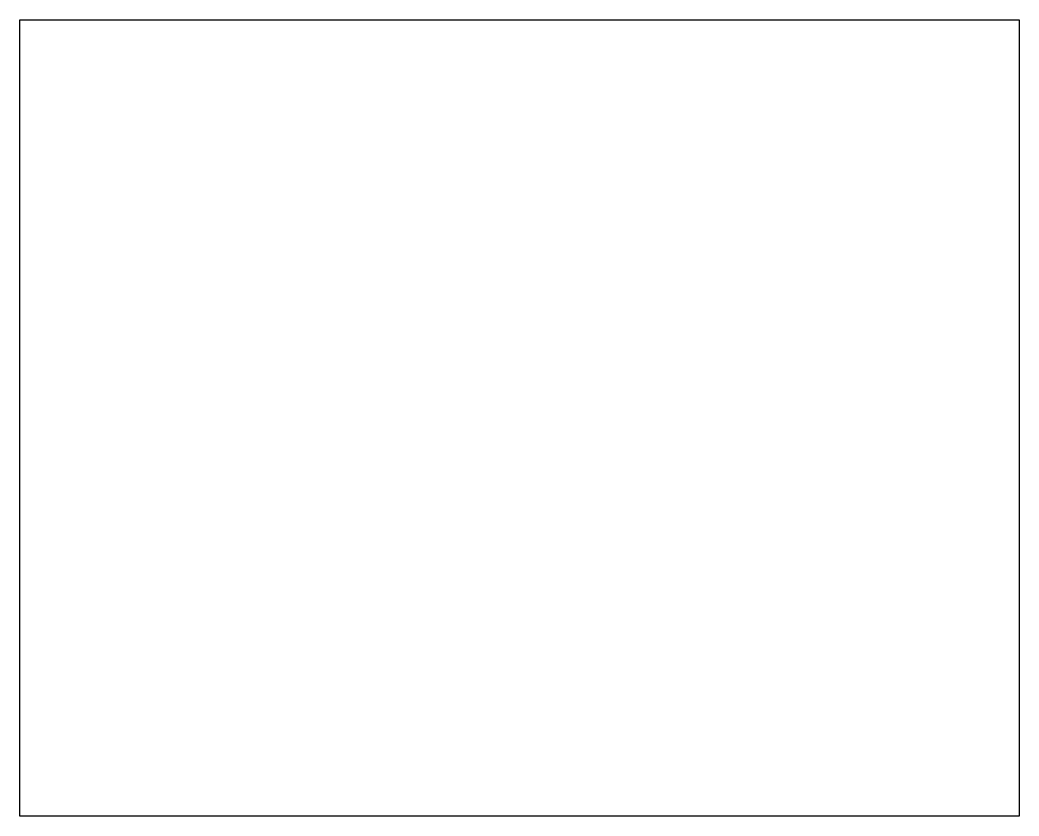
# Model space of a CAD drawing. Header units: inches. Extents: x -18 to 228, y 51 to 247.
import ezdxf

# ---------------------------------------------------------------- set-up
doc = ezdxf.new("R2010")
doc.units = ezdxf.units.IN
doc.header["$MEASUREMENT"] = 0

# ---------------------------------------------------------------- blocks, each defined once
blk = doc.blocks.new('block 2')
at = {"color": 1, "lineweight": 25, "true_color": 0xff0000}
blk.add_lwpolyline([(-17.7, 50.7), (-17.7, 246.7), (228.3, 246.7), (228.3, 50.7), (-17.7, 50.7)], dxfattribs=at)

msp = doc.modelspace()

# ---------------------------------------------------------------- block references
msp.add_blockref('block 2', (0, 0))

doc.saveas('drawing.dxf')
